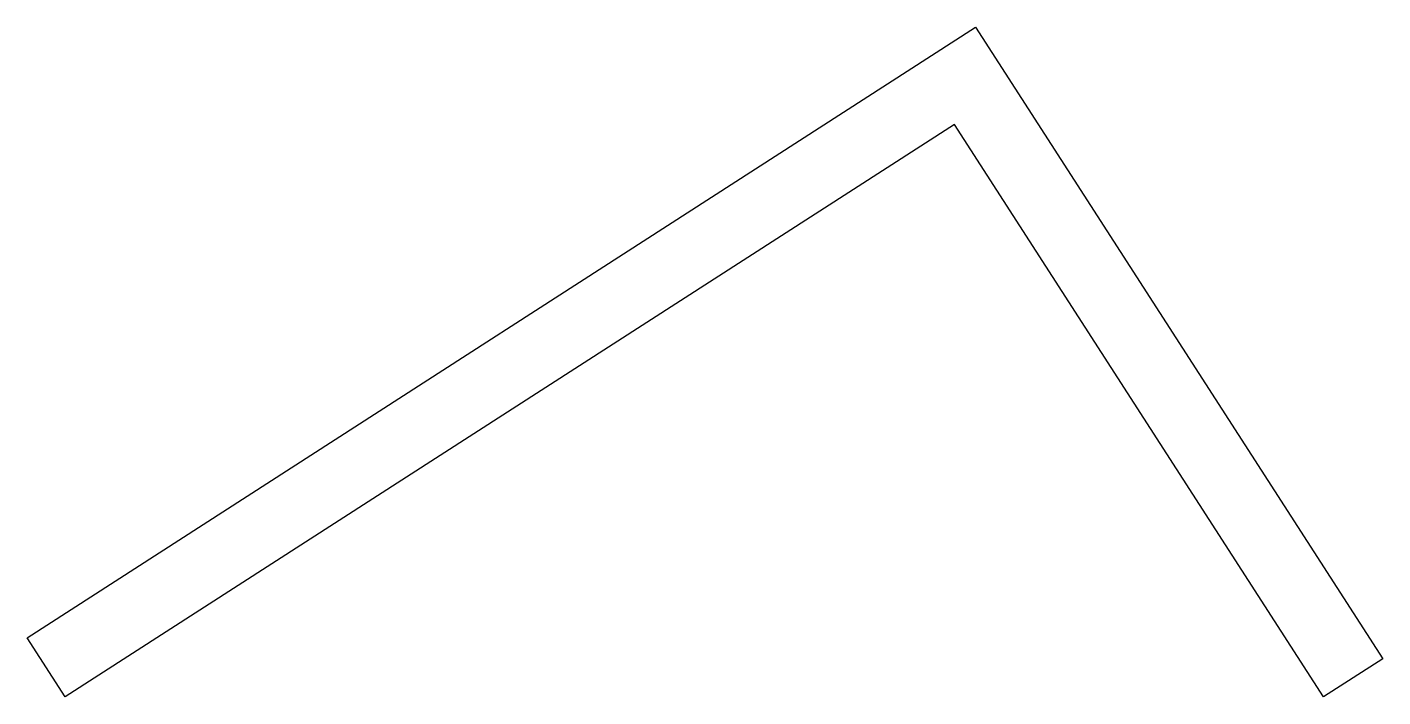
# Model space of a CAD drawing. Extents: x -41.1 to 50.5, y 1.6 to 46.9.
import ezdxf

# ---------------------------------------------------------------- set-up
doc = ezdxf.new("R2010")
doc.units = 0
doc.layers.get('0').update_dxf_attribs({"linetype": 'CONTINUOUS'})

msp = doc.modelspace()

# ---------------------------------------------------------------- linework, layer by layer
at = {"color": 7}
for p, q in [((-41.051, 5.609), (23.001, 46.886)), ((23.001, 46.886), (50.519, 4.185)), ((21.578, 40.303), (-38.471, 1.605)), ((46.516, 1.605), (21.578, 40.303)), ((-38.471, 1.605), (-41.051, 5.609)), ((50.519, 4.185), (46.516, 1.605))]:
    msp.add_line(p, q, dxfattribs=at)

doc.saveas('drawing.dxf')
